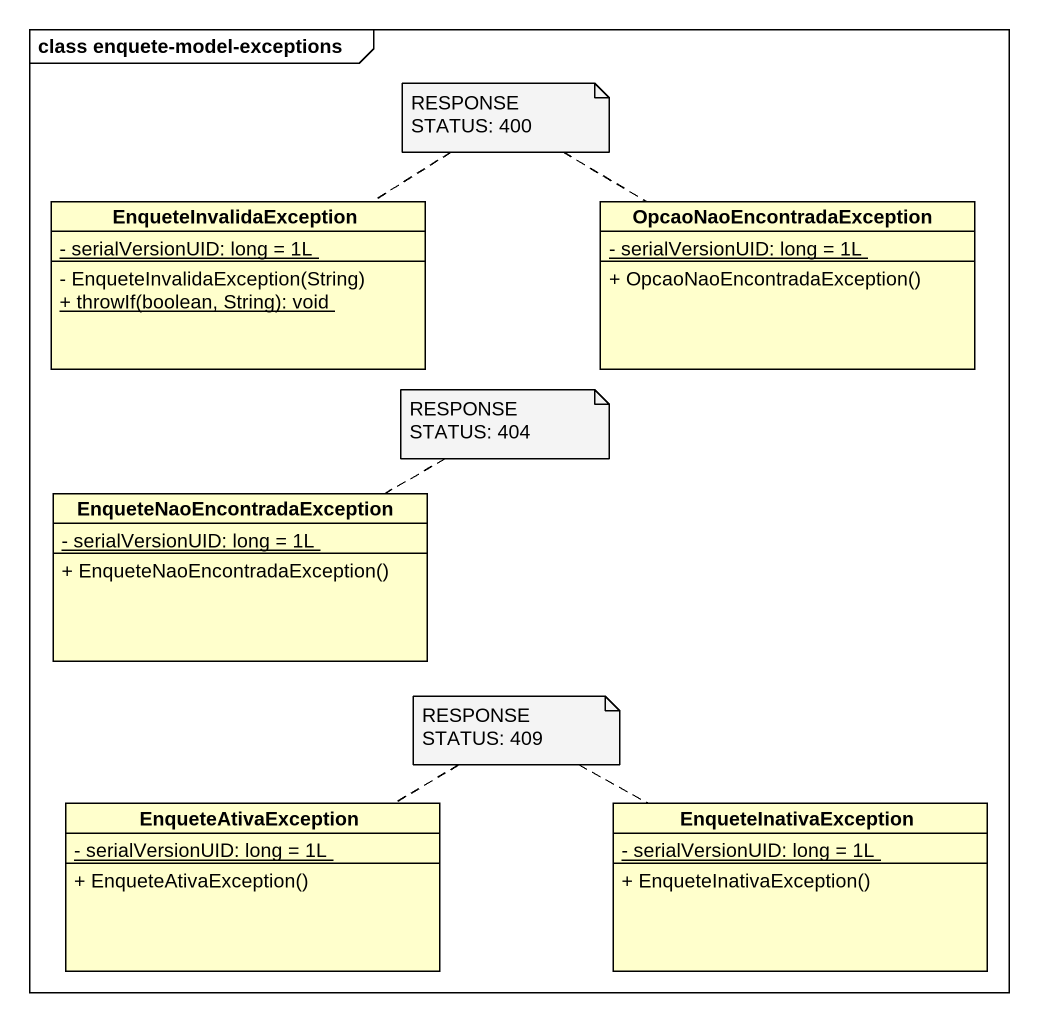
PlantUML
@startuml
mainframe class enquete-model-exceptions
hide circle
hide empty members
skinparam classAttributeIconSize 0
class EnqueteInvalidaException {
  {static} - serialVersionUID: long = 1L
  - EnqueteInvalidaException(String)
  {static} + throwIf(boolean, String): void
}
class OpcaoNaoEncontradaException {
  {static} - serialVersionUID: long = 1L
  + OpcaoNaoEncontradaException()
}
class "EnqueteNaoEncontradaException" as EnqueteNaoEncontradaExceptio {
  {static} - serialVersionUID: long = 1L
  + EnqueteNaoEncontradaException()
}
class EnqueteAtivaException {
  {static} - serialVersionUID: long = 1L
  + EnqueteAtivaException()
}
class EnqueteInativaException {
  {static} - serialVersionUID: long = 1L
  + EnqueteInativaException()
}
note as N1
  RESPONSE STATUS: 400
end note
N1 .. EnqueteInvalidaException
N1 .. OpcaoNaoEncontradaException
note right of EnqueteNaoEncontradaExceptio : RESPONSE STATUS: 404
note as N3
  RESPONSE STATUS: 409
end note
N3 .. EnqueteAtivaException
N3 .. EnqueteInativaException
@enduml
